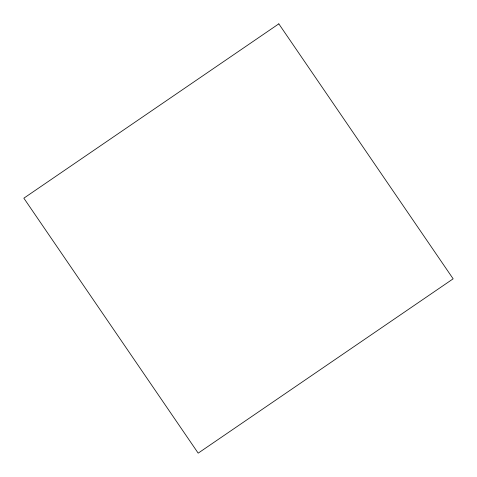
<?xml version="1.0" encoding="UTF-8"?>
<svg xmlns="http://www.w3.org/2000/svg" width="477" height="477" viewBox="0 0 477 477"><rect width="100%" height="100%" fill="white"/><g stroke="black" fill="none" stroke-linecap="round" stroke-linejoin="round"><path stroke-width="0.72" d="M278.818 23.85L23.85 198.182L198.182 453.15L453.15 278.818L278.818 23.85"/></g></svg>
